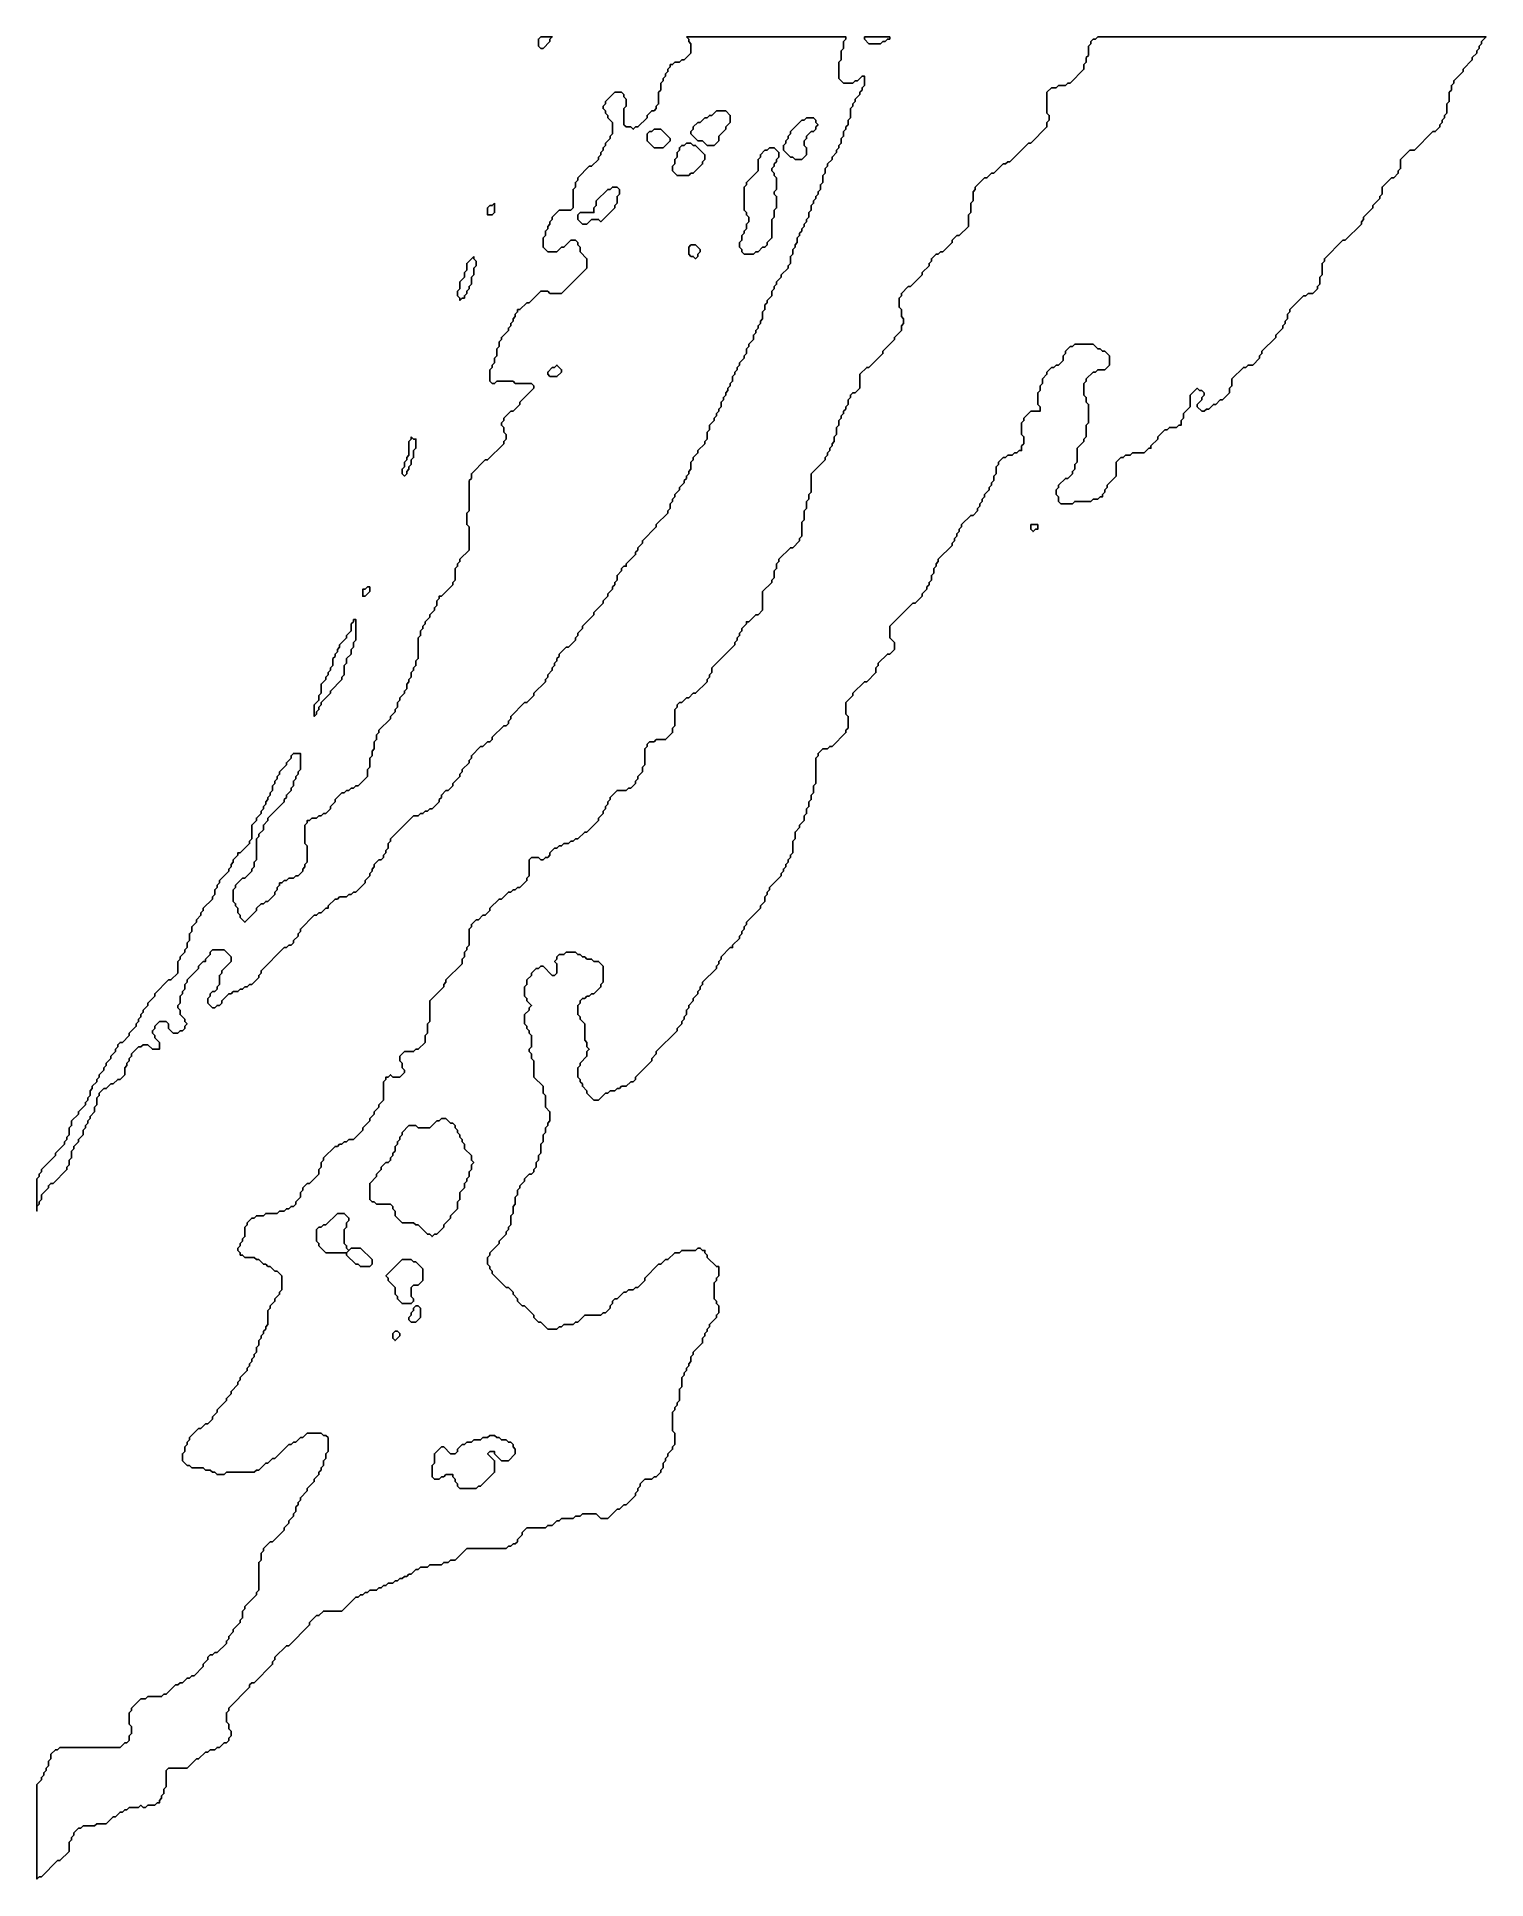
# Model space of a CAD drawing. Header units: millimetres. Extents: x 0 to 314, y 102 to 500.
import ezdxf

# ---------------------------------------------------------------- set-up
doc = ezdxf.new("R2010")
doc.units = ezdxf.units.MM

msp = doc.modelspace()

# ---------------------------------------------------------------- linework, layer by layer
for points in [[(229.5, 500), (229, 499.5), (228.5, 499.5), (228, 499), (228, 498.5), (227.5, 498), (227.5, 496), (227, 495.5), (227, 494.5), (226.5, 494), (226.5, 493), (223.5, 490), (223, 490), (222.5, 489.5), (221, 489.5), (220.5, 489), (219.5, 489), (218.5, 488), (218.5, 483.5), (219, 483), (219, 482), (218.5, 481.5), (218.5, 480.5), (215, 477), (214.5, 477), (210.5, 473), (210, 473), (209.5, 472.5), (209, 472.5), (207, 470.5), (206.5, 470.5), (205.5, 469.5), (205, 469.5), (203, 467.5), (203, 467), (202.5, 466.5), (202.5, 464.5), (202, 464), (202, 462), (201.5, 461.5), (201.5, 459), (199.5, 457), (199, 457), (198, 456), (198, 455.5), (196, 453.5), (195.5, 453.5), (195, 453), (194.5, 453), (193.5, 452), (193.5, 451.5), (193, 451), (193, 450.5), (191.5, 449), (191.5, 448.5), (189, 446), (188.5, 446), (187, 444.5), (187, 444), (186.5, 443.5), (186.5, 441.5), (187, 441), (187, 439.5), (187.5, 439), (187.5, 438), (187, 437.5), (187, 436.5), (185.5, 435), (185.5, 434.5), (183, 432), (183, 431.5), (180, 428.5), (179.5, 428.5), (178, 427), (178, 424), (177, 423), (176.5, 423), (176, 422.5), (176, 422), (175.5, 421.5), (175.5, 420.5), (175, 420), (175, 419.5), (174.5, 419), (174.5, 418.5), (174, 418), (174, 417.5), (173.5, 417), (173.5, 416), (173, 415.5), (173, 414), (172.5, 413.5), (172.5, 412.5), (172, 412), (172, 411.5), (171.5, 411), (171.5, 410.5), (171, 410), (171, 409.5), (170.5, 409), (170.5, 408.5), (167.5, 405.5), (167.5, 401.5), (167, 401), (167, 400), (166.5, 399.5), (166.5, 398), (166, 397.5), (166, 395.5), (165.5, 395), (165.5, 392), (165, 391.5), (165, 391), (163.5, 389.5), (163, 389.5), (160.5, 387), (160.5, 386.5), (160, 386), (160, 385), (159.5, 384.5), (159.5, 383), (159, 382.5), (159, 382), (157, 380), (157, 376), (156, 375), (155.5, 375), (154, 373.5), (153.5, 373.5), (153.5, 373), (152.5, 372), (152.5, 371.5), (152, 371), (152, 370.5), (151.5, 370), (151.5, 369.5), (151, 369), (151, 368.5), (146, 363.5), (146, 362.5), (145.5, 362), (145.5, 361.5), (145, 361), (145, 360.5), (142.5, 358), (142, 358), (141, 357), (140.5, 357), (139.5, 356), (139, 356), (138.5, 355.5), (138.5, 355), (138, 354.5), (138, 351), (137.5, 350.5), (137.5, 349.5), (136, 348), (134, 348), (133.5, 347.5), (132.5, 347.5), (132, 347), (132, 346.5), (131.5, 346), (131.5, 342.5), (131, 342), (131, 341), (130, 340), (130, 339.5), (129.5, 339), (129.5, 338.5), (128.5, 337.5), (128, 337.5), (127.5, 337), (125.5, 337), (124, 335.5), (124, 335), (123.5, 334.5), (123.5, 334), (123, 333.5), (123, 333), (122.5, 332.5), (122.5, 332), (121.5, 331), (121.5, 330.5), (119, 328), (118.5, 328), (117, 326.5), (116.5, 326.5), (116, 326), (115.5, 326), (115, 325.5), (114, 325.5), (113.5, 325), (113, 325), (112.5, 324.5), (112, 324.5), (111, 323.5), (111, 323), (110.5, 322.5), (110, 322.5), (109.5, 322), (109, 322), (108.5, 322.5), (107, 322.5), (106.5, 322), (106.5, 318.5), (106, 318), (106, 317.5), (104.5, 316), (104, 316), (103.5, 315.5), (103, 315.5), (102.5, 315), (102, 315), (100.5, 313.5), (100, 313.5), (98, 311.5), (98, 311), (97, 310), (96.5, 310), (95.5, 309), (95, 309), (94, 308), (94, 307.5), (93.5, 307), (93.5, 303.5), (93, 303), (93, 302.5), (92.5, 302), (92.5, 301), (92, 300.5), (92, 299.5), (88.5, 296), (88.5, 295.5), (88, 295), (88, 294.5), (85, 291.5), (85, 287), (84.5, 286.5), (84.5, 284.5), (84, 284), (84, 282.5), (82.5, 281), (82, 281), (81.5, 280.5), (79.5, 280.5), (78.5, 279.5), (78.5, 278.5), (79, 278), (79, 277), (79.5, 276.5), (79.5, 276), (78.5, 275), (77, 275), (76.5, 275.5), (76, 275), (75.5, 275), (75.5, 274.5), (75, 274), (75, 270), (74, 269), (74, 268.5), (73, 267.5), (73, 267), (72, 266), (72, 265.5), (70.5, 264), (70.5, 263.5), (68.5, 261.5), (67.5, 261.5), (67, 261), (66.5, 261), (66, 260.5), (65.5, 260.5), (65, 260), (64.5, 260), (62, 257.5), (62, 257), (61.5, 256.5), (61.5, 255.5), (61, 255), (61, 254), (59, 252), (58.5, 252), (57.5, 251), (57.5, 250.5), (57, 250), (57, 249), (56, 248), (56, 247.5), (55.5, 247), (55, 247), (54.5, 246.5), (54, 246.5), (53.5, 246), (52.5, 246), (52, 245.5), (49.5, 245.5), (49, 245), (47.5, 245), (47, 244.5), (46.5, 244.5), (45.5, 243.5), (45.5, 243), (45, 242.5), (45, 240.5), (44.5, 240), (44.5, 239.5), (44, 239), (44, 238.5), (43.5, 238), (43.5, 237.5), (44, 237), (44, 236.5), (44.5, 236.5), (45, 236), (47, 236), (47.5, 235.5), (48, 235.5), (49, 234.5), (49.5, 234.5), (50, 234), (50.5, 234), (51.5, 233), (52, 233), (53, 232), (53, 229), (52.5, 228.5), (52.5, 228), (51.5, 227), (51.5, 226.5), (50.5, 225.5), (50.5, 225), (50, 224.5), (50, 221.5), (49.5, 221), (49.5, 220.5), (49, 220), (49, 219.5), (48.5, 219), (48.5, 218.5), (48, 218), (48, 217), (47.5, 216.5), (47.5, 215.5), (47, 215), (47, 214.5), (46.5, 214), (46.5, 213.5), (46, 213), (46, 212.5), (45.5, 212), (45.5, 211.5), (44, 210), (44, 209.5), (43.5, 209), (43.5, 208.5), (42, 207), (42, 206.5), (41, 205.5), (41, 205), (39, 203), (39, 202.5), (38, 201.5), (38, 201), (37, 200), (36.5, 200), (35.5, 199), (35, 199), (33, 197), (33, 196.5), (32.5, 196), (32.5, 195.5), (32, 195), (32, 194), (31.5, 193.5), (31.5, 192), (32.5, 191), (33, 191), (33.5, 190.5), (36, 190.5), (36.5, 190), (37.5, 190), (38, 189.5), (38.5, 189.5), (39, 189), (40.5, 189), (41, 189.5), (47, 189.5), (47.5, 190), (48, 190), (49.5, 191.5), (50, 191.5), (51, 192.5), (51.5, 192.5), (54.5, 195.5), (55, 195.5), (55.5, 196), (56, 196), (57, 197), (57.5, 197), (58.5, 198), (61.5, 198), (62, 197.5), (62.5, 197.5), (63, 197), (63, 194), (62.5, 193.5), (62.5, 192.5), (62, 192), (62, 191), (61.5, 190.5), (61.5, 190), (61, 189.5), (61, 189), (60, 188), (60, 187.5), (58.5, 186), (58.5, 185.5), (57, 184), (57, 183.5), (56.5, 183), (56.5, 182.5), (56, 182), (56, 181), (55.5, 180.5), (55.5, 180), (54.5, 179), (54.5, 178.5), (53.5, 177.5), (53.5, 177), (51, 174.5), (50.5, 174.5), (49, 173), (49, 172.5), (48.5, 172), (48.5, 170.5), (48, 170), (48, 164), (47.5, 163.5), (47.5, 163), (45, 160.5), (45, 160), (44.5, 159.5), (44.5, 158), (44, 157.5), (44, 157), (42.5, 155.5), (42.5, 155), (41.5, 154), (41.5, 153.5), (41, 153), (41, 152.5), (39, 150.5), (38.5, 150.5), (38, 150), (37.5, 150), (37, 149.5), (37, 149), (36, 148), (36, 147.5), (34, 145.5), (33.5, 145.5), (33, 145), (32.5, 145), (31.5, 144), (31, 144), (30.5, 143.5), (30, 143.5), (28, 141.5), (27.5, 141.5), (27, 141), (24, 141), (23.5, 140.5), (22.5, 140.5), (20.5, 138.5), (20.5, 138), (20, 137.5), (20, 135), (20.5, 134.5), (20.5, 133), (20, 132.5), (20, 131.5), (19.5, 131), (19, 131), (18, 130), (5, 130), (4.5, 129.5), (4, 129.5), (3, 128.5), (3, 127.5), (2.5, 127), (2.5, 126), (2, 125.5), (2, 125), (1.5, 124.5), (1.5, 124), (1, 123.5), (1, 123), (0, 122), (0, 101.5), (0.5, 102), (1, 102), (4.5, 105.5), (5, 105.5), (7, 107.5), (7, 109.5), (7.5, 110), (7.5, 110.5), (8, 111), (8, 111.5), (9, 112.5), (9.5, 112.5), (10, 113), (12.5, 113), (13, 113.5), (15, 113.5), (16.5, 115), (17, 115), (18, 116), (18.5, 116), (19, 116.5), (19.5, 116.5), (20, 117), (22, 117), (22.5, 117.5), (23, 117), (23.5, 117), (24, 117.5), (25.5, 117.5), (26, 118), (26.5, 118), (26.5, 118.5), (27, 119), (27, 119.5), (27.5, 120), (27.5, 121), (28, 121.5), (28, 125), (28.5, 125.5), (32.5, 125.5), (34.5, 127.5), (35, 127.5), (36.5, 129), (37, 129), (37.5, 129.5), (38.5, 129.5), (39, 130), (39.5, 130), (40.5, 131), (41, 131), (41.5, 131.5), (41.5, 132), (42, 132.5), (42, 133.5), (41.5, 134), (41.5, 135), (41, 135.5), (41, 137.5), (41.5, 138), (41.5, 138.5), (46, 143), (46, 143.5), (46.5, 144), (47, 144), (51, 148), (51, 148.5), (51.5, 149), (51.5, 149.5), (54, 152), (54.5, 152), (59, 156.5), (59, 157), (60.5, 158.5), (61, 158.5), (62, 159.5), (66, 159.5), (69, 162.5), (69.5, 162.5), (70, 163), (70.5, 163), (71, 163.5), (71.5, 163.5), (72, 164), (73.5, 164), (74, 164.5), (74.5, 164.5), (75, 165), (75.5, 165), (76, 165.5), (77, 165.5), (77.5, 166), (78, 166), (78.5, 166.5), (79, 166.5), (79.5, 167), (80, 167), (80.5, 167.5), (81, 167.5), (82, 168.5), (82.5, 168.5), (83, 169), (84.5, 169), (85, 169.5), (87.5, 169.5), (88, 170), (89, 170), (89.5, 170.5), (90.5, 170.5), (93, 173), (101.5, 173), (102, 173.5), (102.5, 173.5), (103, 174), (103.5, 174), (104, 174.5), (104, 175), (105, 176), (105, 176.5), (106, 177.5), (110, 177.5), (110.5, 178), (111.5, 178), (112.5, 179), (113, 179), (113.5, 179.5), (116, 179.5), (116.5, 180), (117.5, 180), (118, 180.5), (121, 180.5), (122, 179.5), (123.5, 179.5), (125.5, 181.5), (126, 181.5), (127, 182.5), (127.5, 182.5), (129.5, 184.5), (129.5, 185), (130, 185.5), (130, 186), (130.5, 186.5), (130.5, 187), (131.5, 188), (133, 188), (133.5, 188.5), (134, 188.5), (135, 189.5), (135, 190), (135.5, 190.5), (135.5, 191.5), (136, 192), (136, 192.5), (136.5, 193), (136.5, 193.5), (137.5, 194.5), (137.5, 195), (138, 195.5), (138, 198), (137.5, 198.5), (137.5, 202.5), (138, 203), (138, 203.5), (138.5, 204), (138.5, 204.5), (139, 205), (139, 207.5), (139.5, 208), (139.5, 210), (140, 210.5), (140, 211), (140.5, 211.5), (140.5, 212), (141, 212.5), (141, 213), (141.5, 213.5), (141.5, 214.5), (142, 215), (142, 215.5), (144, 217.5), (144, 218.5), (144.5, 219), (144.5, 219.5), (145, 220), (145, 220.5), (145.5, 221), (145.5, 221.5), (147, 223), (147, 223.5), (147.5, 224), (147.5, 225.5), (147, 226), (147, 226.5), (146.5, 227), (146.5, 230.5), (147, 231), (147, 231.5), (147.5, 232), (147.5, 234), (147, 234), (145, 236), (145, 236.5), (144.5, 237), (144.5, 237.5), (144, 237.5), (143.5, 238), (143, 238), (142.5, 237.5), (139.5, 237.5), (139, 237), (138, 237), (136.5, 235.5), (136, 235.5), (135, 234.5), (134.5, 234.5), (131.5, 231.5), (131.5, 231), (130, 229.5), (129.5, 229.5), (129, 229), (128, 229), (127.5, 228.5), (127, 228.5), (125.5, 227), (125, 227), (124.5, 226.5), (124.5, 226), (124, 225.5), (124, 225), (123, 224), (122.5, 224), (122, 223.5), (118.5, 223.5), (117, 222), (116.5, 222), (116, 221.5), (114, 221.5), (113.5, 221), (113, 221), (112.5, 220.5), (110.5, 220.5), (109, 222), (108.5, 222), (107.5, 223), (107.5, 223.5), (105.5, 225.5), (105, 225.5), (104, 226.5), (104, 227), (103, 228), (103, 228.5), (102, 229.5), (101.5, 229.5), (98.5, 232.5), (98.5, 233), (98, 233.5), (98, 234), (97.5, 234.5), (97.5, 236), (98, 236.5), (98, 237), (100, 239), (100, 239.5), (101.5, 241), (101.5, 241.5), (102, 242), (102, 242.5), (102.5, 243), (102.5, 245), (103, 245.5), (103, 247), (103.5, 247.5), (103.5, 249), (104, 249.5), (104, 250.5), (104.5, 251), (104.5, 251.5), (105.5, 252.5), (105.5, 253), (106.5, 254), (107, 254), (107.5, 254.5), (107.5, 255), (108, 255.5), (108, 256.5), (108.5, 257), (108.5, 258), (109, 258.5), (109, 260.5), (109.5, 261), (109.5, 262.5), (110, 263), (110, 264), (110.5, 264.5), (110.5, 265), (111, 265.5), (111, 267.5), (110, 268.5), (110, 271), (109.5, 271.5), (109.5, 273), (107.5, 275), (107.5, 278.5), (107, 279), (107, 280), (106.5, 280.5), (106.5, 281), (107, 281.5), (107, 284), (106.5, 284.5), (106.5, 285), (106, 285.5), (106, 286), (105.5, 286.5), (105.5, 288.5), (106.5, 289.5), (106.5, 290), (107, 290.5), (106, 291.5), (106, 292), (105.5, 292.5), (105.5, 294.5), (106, 295), (106, 296), (107, 297), (107, 297.5), (108, 298.5), (108.5, 298.5), (109, 299), (109.5, 299), (111.5, 297), (112, 297), (112.5, 297.5), (112.5, 299.5), (112, 300), (112.5, 300.5), (112.5, 301), (113, 301.5), (114, 301.5), (114.5, 302), (116.5, 302), (117, 301.5), (117.5, 301.5), (118, 301), (118.5, 301), (119, 300.5), (120, 300.5), (120.5, 300), (121.5, 300), (122.5, 299), (122.5, 295.5), (122, 295), (122, 294.5), (120.5, 293), (120, 293), (119.5, 292.5), (119, 292.5), (118.5, 292), (118, 292), (117.5, 291.5), (117.5, 291), (117, 290.5), (117, 288.5), (117.5, 288), (117.5, 287.5), (118.5, 286.5), (118.5, 283), (119, 282.5), (119, 281.5), (119.5, 281), (119, 280.5), (119, 279.5), (117.5, 278), (117.5, 277.5), (117, 277), (117, 275), (117.5, 274.5), (117.5, 274), (118, 273.5), (118, 273), (119, 272), (119, 271.5), (120.5, 270), (121.5, 270), (123, 271.5), (123.5, 271.5), (124, 272), (125, 272), (125.5, 272.5), (126, 272.5), (126.5, 273), (127.5, 273), (128.5, 274), (129, 274), (129.5, 274.5), (129.5, 275), (133, 278.5), (133, 279), (134, 280), (134, 280.5), (138.5, 285), (138.5, 285.5), (139.5, 286.5), (139.5, 287), (140, 287.5), (140, 288), (140.5, 288.5), (140.5, 289.5), (141, 290), (141, 290.5), (142, 291.5), (142, 292), (143, 293), (143, 293.5), (143.5, 294), (143.5, 294.5), (144, 295), (144, 295.5), (147, 298.5), (147, 299), (147.5, 299.5), (147.5, 300), (148, 300.5), (148, 301), (150, 303), (150.5, 303), (150.5, 303.5), (152, 305), (152, 305.5), (152.5, 306), (152.5, 306.5), (153, 307), (153, 307.5), (153.5, 308), (153.5, 308.5), (156.5, 311.5), (156.5, 312), (157.5, 313), (157.5, 314), (158, 314.5), (158, 315), (158.5, 315.5), (158.5, 316), (161, 318.5), (161, 319), (161.5, 319.5), (161.5, 320), (162, 320.5), (162, 321), (162.5, 321.5), (162.5, 322), (163, 322.5), (163, 323), (163.5, 323.5), (163.5, 326), (164, 326.5), (164, 328), (165, 329), (165, 329.5), (166, 330.5), (166, 331.5), (166.5, 332), (166.5, 333), (167, 333.5), (167, 334.5), (167.5, 335), (167.5, 336), (168, 336.5), (168, 338), (168.5, 338.5), (168.5, 344), (169, 344.5), (169, 345), (170, 346), (171, 346), (171.5, 346.5), (172, 346.5), (175, 349.5), (175, 350), (175.5, 350.5), (175.5, 353), (175, 353.5), (175, 356), (176.5, 357.5), (176.5, 358), (179, 360.5), (179.5, 360.5), (181.5, 362.5), (181.5, 363.5), (182, 364), (182, 364.5), (184, 366.5), (184.5, 366.5), (185.5, 367.5), (185.5, 369), (184.5, 370), (184.5, 372.5), (189.5, 377.5), (190, 377.5), (191.5, 379), (191.5, 379.5), (192.5, 380.5), (192.5, 381), (193, 381.5), (193, 382), (193.5, 382.5), (193.5, 383.5), (194, 384), (194, 385), (194.5, 385.5), (194.5, 386), (195, 386.5), (195, 387), (198, 390), (198, 390.5), (198.5, 391), (198.5, 391.5), (199, 392), (199, 392.5), (199.5, 393), (199.5, 393.5), (200, 394), (200, 394.5), (202, 396.5), (202.5, 396.5), (203.5, 397.5), (203.5, 398), (204, 398.5), (204, 399), (204.5, 399.5), (204.5, 400), (205, 400.5), (205, 401), (206, 402), (206, 402.5), (206.5, 403), (206.5, 403.5), (207, 404), (207, 405), (207.5, 405.5), (207.5, 407), (208, 407.5), (208, 408), (209, 409), (209.5, 409), (210, 409.5), (211, 409.5), (211.5, 410), (212, 410), (212.5, 410.5), (213, 410.5), (213, 411.5), (213.5, 412), (213.5, 413.5), (213, 414), (213, 416.5), (213.5, 417), (213.5, 417.5), (215, 419), (217, 419), (217, 420), (216.5, 420.5), (216.5, 423), (217, 423.5), (217, 424.5), (217.5, 425), (217.5, 426), (218.5, 427), (218.5, 427.5), (219.5, 428.5), (220, 428.5), (220.5, 429), (221, 429), (222, 430), (222, 431), (222.5, 431.5), (222.5, 432), (223.5, 433), (224, 433), (224.5, 433.5), (228.5, 433.5), (229.5, 432.5), (230, 432.5), (230.5, 432), (231, 432), (232, 431), (232, 429), (231, 428), (229.5, 428), (229, 427.5), (228.5, 427.5), (227, 426), (227, 425.5), (226.5, 425), (226.5, 422.5), (227, 422), (227, 421), (227.5, 420.5), (227.5, 416.5), (227, 416), (227, 413.5), (226.5, 413), (226.5, 412.5), (225, 411), (225, 408), (224.5, 407.5), (224.5, 406.5), (224, 406), (224, 405.5), (223, 404.5), (222.5, 404.5), (221, 403), (221, 402.5), (220.5, 402), (220.5, 401), (221, 400.5), (221, 399.5), (221.5, 399), (224, 399), (224.5, 399.5), (228, 399.5), (228.5, 400), (229.5, 400), (230, 400.5), (230.5, 400.5), (230.5, 401), (231, 401.5), (231, 402), (231.5, 402.5), (231.5, 403), (233.5, 405), (233.5, 408), (234.5, 409), (235, 409), (235.5, 409.5), (236.5, 409.5), (237, 410), (239.5, 410), (240.5, 411), (241, 411), (241, 411.5), (242.5, 413), (242.5, 413.5), (244, 415), (244.5, 415), (245, 415.5), (246.5, 415.5), (247, 416), (247.5, 416), (247.5, 417), (248, 417.5), (248, 418.5), (249.5, 420), (249.5, 422.5), (251, 424), (251.5, 423.5), (252, 423.5), (252.5, 423), (252.5, 422.5), (252, 422), (252, 421.5), (251, 420.5), (251, 420), (252, 419), (252.5, 419), (253, 419.5), (253.5, 419.5), (254.5, 420.5), (255, 420.5), (256, 421.5), (256.5, 421.5), (258, 423), (258, 424), (258.5, 424.5), (258.5, 426), (261, 428.5), (261.5, 428.5), (262, 429), (263, 429), (264.5, 430.5), (264.5, 431), (265, 431.5), (265, 432), (268, 435), (268, 435.5), (269.5, 437), (269.5, 437.5), (270, 438), (270, 438.5), (270.5, 439), (270.5, 440), (271, 440.5), (271, 441), (274, 444), (274.5, 444), (275, 444.5), (276, 444.5), (277, 445.5), (277, 446), (277.5, 446.5), (277.5, 448), (278, 448.5), (278, 451), (278.5, 451.5), (278.5, 452), (282.5, 456), (283, 456), (286.5, 459.5), (286.5, 460), (287, 460.5), (287, 461), (289, 463), (289, 463.5), (290.5, 465), (290.5, 465.5), (291, 466), (291, 467.5), (293, 469.5), (293.5, 469.5), (294.5, 470.5), (294.5, 471), (295, 471.5), (295, 473.5), (297, 475.5), (298, 475.5), (302, 479.5), (302.5, 479.5), (303.5, 480.5), (303.5, 481), (304, 481.5), (304, 482), (304.5, 482.5), (304.5, 483), (305, 483.5), (305, 485.5), (305.5, 486), (305.5, 488), (306, 488.5), (306, 489.5), (306.5, 490), (306.5, 490.5), (308.5, 492.5), (308.5, 493), (310.5, 495), (310.5, 495.5), (311.5, 496.5), (311.5, 497), (312, 497.5), (312, 498), (312.5, 498.5), (312.5, 499), (313.5, 500)], [(140.5, 500), (141, 499.5), (141, 499), (141.5, 498.5), (141.5, 496.5), (140, 495), (139.5, 495), (139, 494.5), (138, 494.5), (137.5, 494), (137, 494), (137, 493.5), (136.5, 493), (136.5, 492.5), (136, 492), (136, 491.5), (135.5, 491), (135.5, 490.5), (135, 490), (135, 488.5), (134.5, 488), (134.5, 485.5), (134, 485), (134, 484.5), (133.5, 484), (133, 484), (132, 483), (132, 482.5), (130, 480.5), (129.5, 480.5), (129, 480), (128.5, 480.5), (127.5, 480.5), (127, 481), (127, 484.5), (127.5, 485), (127.5, 486.5), (127, 487), (127, 487.5), (126.5, 488), (125, 488), (123, 486), (123, 485.5), (122.5, 485), (122.5, 484.5), (123, 484), (123, 483.5), (123.5, 483), (123.5, 482.5), (124.5, 481.5), (124.5, 479), (124, 478.5), (124, 478), (123, 477), (123, 476.5), (122.5, 476), (122.5, 475.5), (122, 475), (122, 474.5), (121.5, 474), (121.5, 473.5), (120, 472), (119.5, 472), (117, 469.5), (117, 469), (116.5, 468.5), (116.5, 467.5), (116, 467), (116, 463), (115.5, 462.5), (113, 462.5), (111.5, 461), (111.5, 460.5), (111, 460), (111, 459.5), (110.5, 459), (110.5, 458.5), (110, 458), (110, 457), (109.5, 456.5), (109.5, 454.5), (110.5, 453.5), (112.5, 453.5), (113.5, 454.5), (114, 454.5), (115.5, 456), (116.5, 456), (117, 455.5), (117, 455), (117.5, 454.5), (117.5, 453.5), (119, 452), (119, 450), (113.5, 444.5), (111, 444.5), (110.5, 445), (109, 445), (106.5, 442.5), (106, 442.5), (104.5, 441), (104, 441), (104, 440.5), (103.5, 440), (103.5, 439.5), (103, 439), (103, 438.5), (102.5, 438), (102.5, 437.5), (102, 437), (102, 436.5), (100.5, 435), (100.5, 434.5), (100, 434), (100, 433), (99.5, 432.5), (99.5, 431), (99, 430.5), (99, 429.5), (98.5, 429), (98.5, 428.5), (98, 428), (98, 425.5), (98.5, 425), (99, 425), (99.5, 425.5), (103, 425.5), (103.5, 425), (107, 425), (107.5, 424.5), (107.5, 424), (104.5, 421), (104.5, 420.5), (103, 419), (102.5, 419), (101, 417.5), (101, 417), (100.5, 416.5), (100.5, 416), (101, 415.5), (101, 414.5), (101.5, 414), (101.5, 413), (101, 412.5), (101, 412), (97.5, 408.5), (97, 408.5), (94, 405.5), (94, 404.5), (93.5, 404), (93.5, 397.5), (93, 397), (93, 394.5), (93.5, 394), (93.5, 389), (91.5, 387), (91.5, 386.5), (91, 386), (91, 385.5), (90.5, 385), (90.5, 382.5), (90, 382), (90, 381.5), (87.5, 379), (87, 379), (87, 378.5), (86.5, 378), (86.5, 377), (86, 376.5), (86, 376), (85, 375), (85, 374.5), (84, 373.5), (84, 373), (83.5, 372.5), (83.5, 372), (83, 371.5), (83, 370.5), (82.5, 370), (82.5, 365.5), (82, 365), (82, 364), (81.5, 363.5), (81.5, 363), (81, 362.5), (81, 361.5), (80.5, 361), (80.5, 360.5), (80, 360), (80, 359), (79.5, 358.5), (79.5, 358), (78.5, 357), (78.5, 356.5), (78, 356), (78, 355), (77.5, 354.5), (77.5, 354), (76.5, 353), (76.5, 352.5), (74, 350), (74, 349.5), (73.5, 349), (73.5, 348), (73, 347.5), (73, 346), (72.5, 345.5), (72.5, 344.5), (72, 344), (72, 342), (71.5, 341.5), (71.5, 340), (69.5, 338), (69, 338), (68.5, 337.5), (68, 337.5), (67.5, 337), (67, 337), (66.5, 336.5), (66, 336.5), (64.5, 335), (64.5, 334.5), (63.5, 333.5), (63.5, 333), (62.5, 332), (62, 332), (61.5, 331.5), (61, 331.5), (60.5, 331), (59.5, 331), (59, 330.5), (58.5, 330.5), (58.5, 330), (58, 329.5), (58, 325.5), (58.5, 325), (58.5, 321.5), (58, 321), (58, 320.5), (57.5, 320), (57.5, 319.5), (56.5, 318.5), (56, 318.5), (55.5, 318), (54.5, 318), (54, 317.5), (53.5, 317.5), (53, 317), (52.5, 317), (52.5, 316.5), (52, 316), (52, 315.5), (51.5, 315), (51.5, 314.5), (50, 313), (49.5, 313), (49, 312.5), (48.5, 312.5), (47.5, 311.5), (47.5, 311), (45, 308.5), (44, 309.5), (44, 310), (43.5, 310.5), (43.5, 311.5), (43, 312), (43, 312.5), (42.5, 313), (42.5, 315.5), (43, 316), (43, 316.5), (44.5, 318), (45, 318), (46.5, 319.5), (46.5, 320), (47, 320.5), (47, 321.5), (47.5, 322), (47.5, 326.5), (48, 327), (48, 327.5), (49, 328.5), (49, 329.5), (50, 330.5), (50, 331), (53.5, 334.5), (53.5, 335), (54, 335.5), (54, 336), (55, 337), (55, 337.5), (55.5, 338), (55.5, 339), (56, 339.5), (56, 340), (56.5, 340.5), (56.5, 341), (57, 341.5), (57, 345), (55.5, 345), (55, 344.5), (55, 344), (54, 343), (54, 342.5), (52.5, 341), (52.5, 340.5), (52, 340), (52, 339.5), (51.5, 339), (51.5, 338.5), (51, 338), (51, 337), (50.5, 336.5), (50.5, 336), (50, 335.5), (50, 335), (49.5, 334.5), (49.5, 334), (49, 333.5), (49, 333), (48.5, 332.5), (48.5, 332), (47.5, 331), (47.5, 330.5), (46.5, 329.5), (46.5, 326.5), (46, 326), (46, 325.5), (44, 323.5), (43.5, 323.5), (43.5, 323), (42.5, 322), (42.5, 321.5), (42, 321), (42, 320.5), (41.5, 320), (41.5, 319.5), (39.5, 317.5), (39.5, 317), (39, 316.5), (39, 316), (38.5, 315.5), (38.5, 314.5), (38, 314), (38, 313.5), (36, 311.5), (36, 311), (35.5, 310.5), (35.5, 310), (34.5, 309), (34.5, 308.5), (33.5, 307.5), (33.5, 306.5), (33, 306), (33, 304.5), (32.5, 304), (32.5, 303), (32, 302.5), (32, 302), (31, 301), (31, 300.5), (30.5, 300), (30.5, 297.5), (29, 296), (28.5, 296), (25.5, 293), (25.5, 292.5), (24, 291), (24, 290.5), (23, 289.5), (23, 289), (22.5, 288.5), (22.5, 288), (22, 287.5), (22, 287), (21.5, 286.5), (21.5, 286), (20, 284.5), (20, 284), (18.5, 282.5), (18, 282.5), (17.5, 282), (17.5, 281.5), (17, 281), (17, 280.5), (16, 279.5), (16, 279), (15, 278), (15, 277.5), (14.5, 277), (14.5, 276.5), (13.5, 275.5), (13.5, 275), (13, 274.5), (13, 274), (12, 273), (12, 272.5), (11.5, 272), (11.5, 271), (11, 270.5), (11, 270), (10.5, 269.5), (10.5, 269), (9, 267.5), (9, 267), (7.5, 265.5), (7.5, 264.5), (7, 264), (7, 262.5), (6.5, 262), (6.5, 261.5), (6, 261), (6, 260.5), (4, 258.5), (4, 258), (1, 255), (1, 254.5), (0.5, 254), (0.5, 253.5), (0, 253), (0, 246), (0, 247), (0.5, 247.5), (0.5, 248), (1, 248.5), (1, 249.5), (2.5, 251), (2.5, 251.5), (3, 252), (3.5, 252), (6.5, 255), (6.5, 255.5), (7, 256), (7, 257), (7.5, 257.5), (7.5, 259), (8, 259.5), (8, 260), (9, 261), (9, 261.5), (10, 262.5), (10, 263.5), (10.5, 264), (10.5, 264.5), (11, 265), (11, 265.5), (11.5, 266), (11.5, 266.5), (12.5, 267.5), (12.5, 268.5), (13, 269), (13, 270.5), (13.5, 271), (13.5, 271.5), (14.5, 272.5), (15, 272.5), (16, 273.5), (16.5, 273.5), (17.5, 274.5), (18, 274.5), (19, 275.5), (19, 277), (19.5, 277.5), (19.5, 278), (20, 278.5), (20, 279), (20.5, 279.5), (20.5, 280), (22, 281.5), (22.5, 281.5), (23, 282), (24, 282), (25, 281), (26.5, 281), (26.5, 282.5), (25.5, 283.5), (25.5, 284), (25, 284.5), (25, 285), (25.5, 285.5), (25.5, 286), (26.5, 287), (28, 287), (28.5, 286.5), (28.5, 285.5), (29.5, 284.5), (30.5, 284.5), (31, 285), (31.5, 285), (32, 285.5), (32, 286), (32.5, 286.5), (32, 287), (32, 287.5), (31, 288.5), (31, 289.5), (30.5, 290), (30.5, 290.5), (31, 291), (31, 292.5), (31.5, 293), (31.5, 293.5), (32, 294), (32, 295), (32.5, 295.5), (32.5, 296), (35, 298.5), (35, 299), (36, 300), (36.5, 300), (36.5, 300.5), (37.5, 301.5), (37.5, 302), (38, 302.5), (40.5, 302.5), (42, 301), (42, 300), (40, 298), (40, 297.5), (39.5, 297), (39.5, 295), (39, 294.5), (39, 294), (38.5, 293.5), (38, 293.5), (37.5, 293), (37.5, 292.5), (37, 292), (37, 291), (38, 290), (38.5, 290), (39, 290.5), (39.5, 290.5), (40, 291), (40, 291.5), (41.5, 293), (42, 293), (42.5, 293.5), (43.5, 293.5), (44, 294), (44.5, 294), (45, 294.5), (45.5, 294.5), (46, 295), (46.5, 295), (48, 296.5), (48, 297), (48.5, 297.5), (48.5, 298), (53.5, 303), (54, 303), (54.5, 303.5), (55, 303.5), (55.5, 304), (55.5, 304.5), (56.5, 305.5), (56.5, 306), (57, 306.5), (57, 307), (60, 310), (60.5, 310), (61, 310.5), (61.5, 310.5), (62.5, 311.5), (63, 311.5), (63, 312), (64.5, 313.5), (65, 313.5), (65.5, 314), (67, 314), (67.5, 314.5), (68, 314.5), (68.5, 315), (69, 315), (71, 317), (71, 317.5), (72, 318.5), (72, 319), (72.5, 319.5), (72.5, 320), (73, 320.5), (73, 321), (74, 322), (74.5, 322), (75, 322.5), (75, 323), (75.5, 323.5), (75.5, 324), (76, 324.5), (76, 325.5), (76.5, 326), (76.5, 326.5), (81.5, 331.5), (82.5, 331.5), (83, 332), (83.5, 332), (84, 332.5), (84.5, 332.5), (85, 333), (85.5, 333), (87, 334.5), (87, 335), (87.5, 335.5), (87.5, 336), (88.5, 337), (89, 337), (90, 338), (90, 338.5), (91.5, 340), (91.5, 340.5), (92, 341), (92, 341.5), (93.5, 343), (93.5, 343.5), (94, 344), (94, 344.5), (96, 346.5), (96.5, 346.5), (97.5, 347.5), (98, 347.5), (98.5, 348), (98.5, 348.5), (101, 351), (101.5, 351), (102, 351.5), (102, 352), (102.5, 352.5), (102.5, 353), (105.5, 356), (106, 356), (107.5, 357.5), (107.5, 358), (110, 360.5), (110, 361), (110.5, 361.5), (110.5, 362), (111.5, 363), (111.5, 363.5), (112, 364), (112, 364.5), (112.5, 365), (112.5, 365.5), (113, 366), (113, 366.5), (114.5, 368), (115, 368), (116.5, 369.5), (116.5, 370), (117, 370.5), (117, 371), (118, 372), (118, 372.5), (120.5, 375), (120.5, 375.5), (122.5, 377.5), (122.5, 378), (123.5, 379), (123.5, 379.5), (124.5, 380.5), (124.5, 381), (125, 381.5), (125, 382), (125.5, 382.5), (125.5, 383.5), (126.5, 384.5), (126.5, 385), (127, 385.5), (127.5, 385.5), (127.5, 386), (129.5, 388), (129.5, 388.5), (130, 389), (130, 389.5), (131, 390.5), (131, 391), (134, 394), (134, 394.5), (136.5, 397), (136.5, 397.5), (137, 398), (137, 399), (137.5, 399.5), (137.5, 400), (138, 400.5), (138, 401), (139, 402), (139, 402.5), (140, 403.5), (140, 404), (140.5, 404.5), (140.5, 405), (141, 405.5), (141, 406), (141.5, 406.5), (141.5, 408), (142, 408.5), (142, 409), (143, 410), (143, 410.5), (144.5, 412), (144.5, 412.5), (145, 413), (145, 414.5), (145.5, 415), (145.5, 416), (146.5, 417), (146.5, 417.5), (147, 418), (147, 418.5), (147.5, 419), (147.5, 419.5), (148, 420), (148, 421), (148.5, 421.5), (148.5, 422), (149, 422.5), (149, 423), (149.5, 423.5), (149.5, 424), (150, 424.5), (150, 425), (150.5, 425.5), (150.5, 426.5), (151, 427), (151, 427.5), (151.5, 428), (151.5, 428.5), (152, 429), (152, 429.5), (153, 430.5), (153, 431), (153.5, 431.5), (153.5, 432.5), (154, 433), (154, 433.5), (155, 434.5), (155, 435.5), (155.5, 436), (155.5, 436.5), (156, 437), (156, 437.5), (156.5, 438), (156.5, 438.5), (157, 439), (157, 440.5), (157.5, 441), (157.5, 442), (158, 442.5), (158, 443), (159, 444), (159, 445), (159.5, 445.5), (159.5, 446), (160, 446.5), (160, 447), (161, 448), (161, 448.5), (162.5, 450), (162.5, 450.5), (163, 451), (163, 452.5), (163.5, 453), (163.5, 454), (164, 454.5), (164, 455), (164.5, 455.5), (164.5, 456.5), (165, 457), (165, 457.5), (165.5, 458), (165.5, 458.5), (166, 459), (166, 459.5), (166.5, 460), (166.5, 460.5), (167, 461), (167, 462), (167.5, 462.5), (167.5, 463.5), (168, 464), (168, 464.5), (168.5, 465), (168.5, 465.5), (169, 466), (169, 466.5), (169.5, 467), (169.5, 468), (170, 468.5), (170, 470), (170.5, 470.5), (170.5, 471.5), (171, 472), (171, 472.5), (172, 473.5), (172, 474), (173, 475), (173, 475.5), (173.5, 476), (173.5, 476.5), (174, 477), (174, 478), (174.5, 478.5), (174.5, 479.5), (175, 480), (175, 480.5), (175.5, 481), (175.5, 482), (176, 482.5), (176, 484.5), (176.5, 485), (176.5, 485.5), (177, 486), (177, 486.5), (178, 487.5), (178, 488), (178.5, 488.5), (178.5, 489), (179, 489.5), (179, 491.5), (178.5, 491.5), (177.5, 490.5), (177, 490.5), (176.5, 490), (174.5, 490), (173.5, 491), (173.5, 494.5), (174, 495), (174, 497), (174.5, 497.5), (174.5, 499), (175, 499.5), (175, 500)], [(109, 500), (108.5, 499.5), (108.5, 498), (109, 497.5), (109.5, 497.5), (111, 499), (111, 499.5), (111.5, 500)], [(179, 500), (179, 499.5), (180, 498.5), (182.5, 498.5), (183, 499), (183.5, 499), (184, 499.5), (184.5, 499.5), (184.5, 500)], [(147, 484), (149, 484), (150, 483), (150, 481.5), (149, 480.5), (149, 480), (147.5, 478.5), (147.5, 477.5), (146.5, 476.5), (145, 476.5), (144, 477.5), (143, 477.5), (141.5, 479), (141.5, 479.5), (142, 480), (142, 480.5), (143, 481.5), (143.5, 481.5), (144.5, 482.5), (145, 482.5), (145.5, 483), (146, 483)], [(166, 482), (166.5, 482.5), (168, 482.5), (168.5, 482), (168.5, 481.5), (169, 481), (168.5, 480.5), (168.5, 480), (168, 479.5), (167.5, 479.5), (166.5, 478.5), (166.5, 478), (166, 477.5), (166, 476.5), (166.5, 476), (166.5, 474.5), (165.5, 473.5), (164, 473.5), (163.5, 474), (163, 474), (161.5, 475.5), (161.5, 476.5), (162, 477), (162, 477.5), (162.5, 478), (162.5, 478.5), (163, 479), (163, 479.5), (165.5, 482)], [(133, 479.5), (133.5, 480), (135, 480), (137, 478), (137, 477.5), (135.5, 476), (133.5, 476), (132, 477.5), (132, 479), (132.5, 479.5)], [(140, 476.5), (140.5, 477), (141.5, 477), (142, 476.5), (142.5, 476.5), (144.5, 474.5), (144.5, 473.5), (144, 473), (144, 472.5), (142, 470.5), (141.5, 470.5), (141, 470), (138.5, 470), (137.5, 471), (137.5, 472), (138, 472.5), (138, 473.5), (138.5, 474), (138.5, 475), (139, 475.5), (139, 476), (139.5, 476.5)], [(158, 475.5), (158.5, 476), (159.5, 476), (160.5, 475), (160.5, 474), (160, 473.5), (160, 473), (159.5, 472.5), (159.5, 472), (159, 471.5), (159, 471), (159.5, 470.5), (159.5, 470), (160, 469.5), (160, 467), (159.5, 466.5), (159.5, 466), (160, 465.5), (160, 463), (159.5, 462.5), (159.5, 461), (159, 460.5), (159, 456.5), (158, 455.5), (158, 455), (157.5, 454.5), (157, 454.5), (156, 453.5), (155.5, 453.5), (155, 453), (153, 453), (152.5, 453.5), (152.5, 454), (152, 454.5), (152, 455.5), (152.5, 456), (152.5, 457), (153, 457.5), (153, 458), (153.5, 458.5), (153.5, 459.5), (154, 460), (154, 461), (153.5, 461.5), (153.5, 462), (153, 462.5), (153, 467.5), (153.5, 468), (153.5, 468.5), (156, 471), (156, 473.5), (156.5, 474), (156.5, 474.5), (157.5, 475.5)], [(124, 467), (124.5, 467.5), (125.5, 467.5), (126, 467), (126, 466), (125.5, 465.5), (125.5, 464), (125, 463.5), (125, 463), (122, 460), (121.5, 460.5), (120, 460.5), (119, 459.5), (118, 459.5), (117, 460.5), (117, 461.5), (117.5, 462), (120.5, 462), (120.5, 463), (121, 463.5), (121, 464.5), (123.5, 467)], [(99, 464), (98.5, 463.5), (98, 463.5), (97.5, 463), (97.5, 461.5), (98.5, 461.5), (99, 462)], [(141, 454.5), (141.5, 455), (142.5, 455), (143.5, 454), (143.5, 453.5), (143, 453), (143, 452.5), (142.5, 452), (142, 452.5), (141.5, 452.5), (141, 453)], [(94.5, 452.5), (93, 451), (93, 449.5), (92.5, 449), (92.5, 448), (91.5, 447), (91.5, 445.5), (91, 445), (91, 444), (91.5, 443.5), (91.5, 443), (92, 443.5), (92.5, 443.5), (92.5, 444), (93, 444.5), (93, 445), (93.5, 445.5), (93.5, 446), (94, 446.5), (94, 448), (94.5, 448.5), (94.5, 450), (95, 450.5), (95, 451.5), (94.5, 452)], [(112, 428.5), (112.5, 429), (113.5, 428), (113.5, 427.5), (112.5, 426.5), (111, 426.5), (110.5, 427), (110.5, 427.5), (111.5, 428.5)], [(81, 413.5), (81, 413), (80.5, 412.5), (80.5, 409.5), (80, 409), (80, 408.5), (79.5, 408), (79.5, 407), (79, 406.5), (79, 405.5), (79.5, 405), (80, 405.5), (80, 406), (80.5, 406.5), (80.5, 407), (81, 407.5), (81, 408.5), (81.5, 409), (81.5, 410.5), (82, 411), (82, 413), (81.5, 413)], [(215, 394.5), (215, 393.5), (215.5, 393), (216, 393.5), (216.5, 393.5), (216.5, 394.5)], [(71.5, 381), (71, 380.5), (70.5, 380.5), (70.5, 379), (71, 379), (72, 380), (72, 381)], [(68.5, 374), (68.5, 373.5), (68, 373), (68, 371.5), (67, 370.5), (67, 370), (65.5, 368.5), (65.5, 368), (65, 367.5), (65, 367), (64.5, 366.5), (64.5, 366), (64, 365.5), (64, 364), (63.5, 363.5), (63.5, 363), (63, 362.5), (63, 362), (62.5, 361.5), (62.5, 361), (61.5, 360), (61.5, 358), (61, 357.5), (61, 356.5), (60, 355.5), (60, 353), (60.5, 353.5), (60.5, 354), (61, 354.5), (61, 355), (61.5, 355.5), (61.5, 356), (63.5, 358), (63.5, 358.5), (66, 361), (66, 361.5), (66.5, 362), (66.5, 364), (67, 364.5), (67, 365.5), (68, 366.5), (68, 367.5), (68.5, 368), (68.5, 369), (69, 369.5), (69, 374)], [(87, 265.5), (87.5, 266), (88.5, 266), (89.5, 265), (90, 265), (90.5, 264.5), (90.5, 264), (91, 263.5), (91, 263), (91.5, 262.5), (91.5, 262), (92, 261.5), (92, 261), (92.5, 260.5), (92.5, 259.5), (94, 258), (94, 257), (94.5, 256.5), (94, 256), (94, 255), (93.5, 254.5), (93.5, 253.5), (93, 253), (93, 252.5), (92.5, 252), (92.5, 251), (91.5, 250), (91.5, 248.5), (91, 248), (91, 246.5), (89.5, 245), (89.5, 244.5), (88, 243), (88, 242.5), (86.5, 241), (86, 241), (85.5, 240.5), (85, 241), (84.5, 241), (82.5, 243), (82, 243), (81.5, 243.5), (79, 243.5), (77.5, 245), (77.5, 246), (77, 246.5), (77, 247), (76.5, 247.5), (73.5, 247.5), (73, 248), (72.5, 248), (72, 248.5), (72, 252), (73.5, 253.5), (73.5, 254), (74.5, 255), (74.5, 255.5), (75.5, 256.5), (76, 256.5), (76.5, 257), (76.5, 257.5), (77, 258), (77, 258.5), (77.5, 259), (77.5, 260), (78, 260.5), (78, 261), (78.5, 261.5), (78.5, 262), (79, 262.5), (79, 263), (80.5, 264.5), (82, 264.5), (82.5, 264), (85, 264), (86.5, 265.5)], [(65, 245.5), (66.5, 245.5), (67.5, 244.5), (67.5, 244), (67, 243.5), (67, 242.5), (66.5, 242), (66.5, 239), (67, 238.5), (67, 238), (67.5, 237.5), (67, 237), (62.5, 237), (61, 238.5), (61, 239), (60.5, 239.5), (60.5, 242), (61, 242.5), (61.5, 242.5), (62, 243), (62.5, 243)], [(68, 238), (70, 238), (72.5, 235.5), (72.5, 234.5), (72, 234), (70, 234), (69.5, 234.5), (69, 234.5), (67, 236.5), (67, 237)], [(79, 235.5), (81, 235.5), (81.5, 235), (82, 235), (83.5, 233.5), (83.5, 231), (82.5, 230), (81.5, 230), (81, 229.5), (81, 227.5), (81.5, 227), (81.5, 226.5), (81, 226), (79, 226), (78, 227), (78, 227.5), (77.5, 228), (77.5, 229.5), (76, 231), (76, 231.5), (75.5, 232)], [(81.5, 225), (82, 225.5), (82.5, 225.5), (83, 225), (83, 223), (82, 222), (81, 222), (80.5, 222.5), (80.5, 223), (81, 223.5), (81, 224), (81.5, 224.5)], [(77, 219.5), (77.5, 220), (78, 220), (78.5, 219.5), (78.5, 219), (77.5, 218), (77, 218.5)], [(97.5, 197), (98, 197.5), (99, 197.5), (99.5, 197), (100, 197), (100.5, 196.5), (101.5, 196.5), (102, 196), (102.5, 196), (103, 195.5), (103, 195), (103.5, 194.5), (103.5, 193.5), (102, 192), (100.5, 192), (99, 193.5), (99, 194), (98, 194), (97.5, 193.5), (99, 192), (99, 189.5), (96, 186.5), (95.5, 186.5), (95, 186), (91.5, 186), (91, 186.5), (91, 187), (90.5, 187.5), (90.5, 188), (90, 188.5), (90, 189), (88.5, 189), (88, 188.5), (87.5, 188.5), (87, 188), (86, 188), (85.5, 188.5), (85.5, 191), (86, 191.5), (86, 193.5), (87.5, 195), (88, 195), (89.5, 193.5), (90.5, 193.5), (91, 194), (91, 194.5), (92, 195.5), (92.5, 195.5), (93, 196), (94, 196), (94.5, 196.5), (96, 196.5), (96.5, 197)]]:
    msp.add_lwpolyline(points, close=True)

doc.saveas('drawing.dxf')
